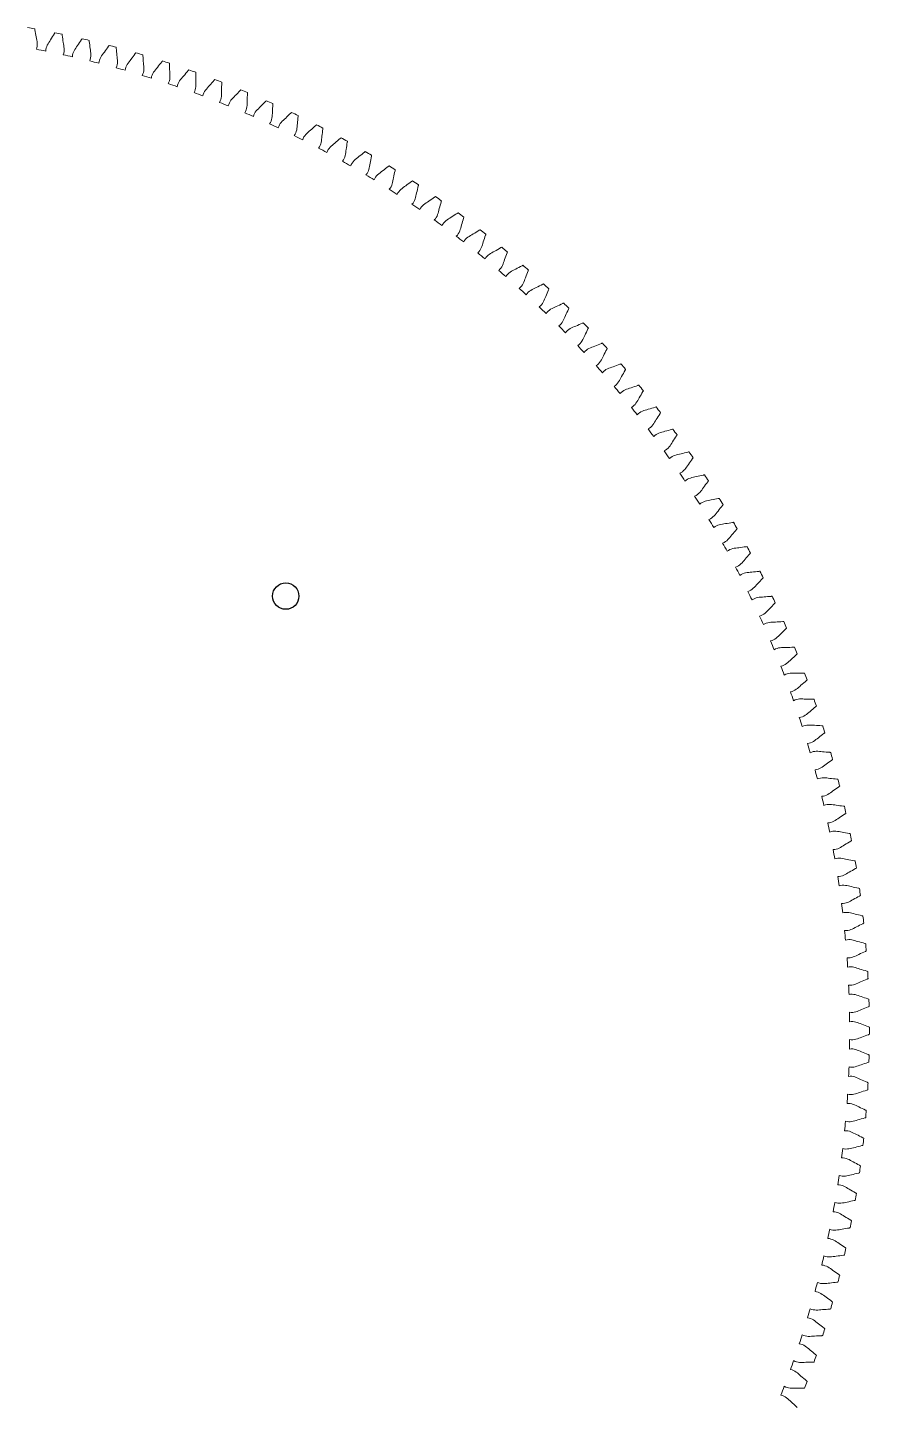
# Model space of a CAD drawing. Header units: millimetres. Extents: x -13 to 245, y 16 to 80.
# Drawn here: x 14.68 to 33.87, y 47.84 to 79.28 of the extents above; entities that cross this region are included whole.
import ezdxf

# ---------------------------------------------------------------- set-up
doc = ezdxf.new("R2010")
doc.units = ezdxf.units.MM

msp = doc.modelspace()

# ---------------------------------------------------------------- linework, layer by layer
msp.add_circle((20.5677, 66.3251), 0.3)
at = {"color": 7, "linetype": 'Continuous', "lineweight": 15}
for radius, start, end in [(23.2, 79.62157, 80.03061), (23.2, 78.05635, 78.46539), (23.2, 76.49113, 76.90017), (22.75, 78.7716, 79.31536), (22.75, 77.20638, 77.75014), (23.2, 74.92591, 75.33495), (23.2, 73.3607, 73.76974), (22.75, 75.64116, 76.18493), (22.75, 74.07594, 74.61971), (23.2, 71.79548, 72.20452), (23.2, 70.23026, 70.6393), (22.75, 72.51073, 73.05449), (22.75, 70.94551, 71.48927), (23.2, 68.66505, 69.07409), (22.75, 69.38029, 69.92406), (23.2, 67.09983, 67.50887), (22.75, 67.81507, 68.35884), (22.75, 66.24986, 66.79362), (23.2, 65.53461, 65.94365), (23.2, 63.96939, 64.37843), (22.75, 64.68464, 65.2284), (23.2, 62.40418, 62.81322), (22.75, 63.11942, 63.66319), (23.2, 60.83896, 61.248), (22.75, 61.5542, 62.09797), (23.2, 59.27374, 59.68278), (22.75, 59.98899, 60.53275), (23.2, 57.70852, 58.11756), (22.75, 58.42377, 58.96753), (23.2, 56.14331, 56.55235), (22.75, 56.85855, 57.40232), (22.75, 55.29333, 55.8371), (23.2, 54.57809, 54.98713), (22.75, 53.72812, 54.27188), (23.2, 53.01287, 53.42191), (22.75, 52.1629, 52.70667), (23.2, 51.44765, 51.85669), (23.2, 49.88244, 50.29148), (22.75, 50.59768, 51.14145), (22.75, 49.03247, 49.57623), (23.2, 48.31722, 48.72626), (22.75, 47.46725, 48.01101), (23.2, 46.752, 47.16104), (23.2, 45.18678, 45.59582), (22.75, 45.90203, 46.4458), (22.75, 44.33681, 44.88058), (23.2, 43.62157, 44.03061), (22.75, 42.7716, 43.31536), (23.2, 42.05635, 42.46539), (22.75, 41.20638, 41.75014), (23.2, 40.49113, 40.90017), (22.75, 39.64116, 40.18493), (23.2, 38.92591, 39.33495), (22.75, 38.07594, 38.61971), (23.2, 37.3607, 37.76974), (22.75, 36.51073, 37.05449), (23.2, 35.79548, 36.20452), (22.75, 34.94551, 35.48927), (23.2, 34.23026, 34.6393), (22.75, 33.38029, 33.92406), (23.2, 32.66505, 33.07409), (22.75, 31.81507, 32.35884), (23.2, 31.09983, 31.50887), (22.75, 30.24986, 30.79362), (23.2, 29.53461, 29.94365), (22.75, 28.68464, 29.2284), (23.2, 27.96939, 28.37843), (22.75, 27.11942, 27.66319), (23.2, 26.40418, 26.81322), (22.75, 25.5542, 26.09797), (23.2, 24.83896, 25.248), (22.75, 23.98899, 24.53275), (23.2, 23.27374, 23.68278), (22.75, 22.42377, 22.96753), (23.2, 21.70852, 22.11756), (22.75, 20.85855, 21.40232), (23.2, 20.14331, 20.55235), (22.75, 19.29333, 19.8371), (23.2, 18.57809, 18.98713), (22.75, 17.72812, 18.27188), (23.2, 17.01287, 17.42191), (22.75, 16.1629, 16.70667), (23.2, 15.44765, 15.85669), (22.75, 14.59768, 15.14145), (23.2, 13.88244, 14.29148), (22.75, 13.03247, 13.57623), (23.2, 12.31722, 12.72626), (22.75, 11.46725, 12.01101), (23.2, 10.752, 11.16104), (22.75, 9.90203, 10.4458), (23.2, 9.18678, 9.59582), (22.75, 8.33681, 8.88058), (23.2, 7.62157, 8.03061), (22.75, 6.7716, 7.31536), (23.2, 6.05635, 6.46539), (22.75, 5.20638, 5.75014), (23.2, 4.49113, 4.90017), (22.75, 3.64116, 4.18493), (23.2, 2.92591, 3.33495), (22.75, 2.07594, 2.61971), (23.2, 1.3607, 1.76974), (22.75, 0.51073, 1.05449), (23.2, 359.79548, 0.20452), (22.75, 358.94551, 359.48927), (23.2, 358.23026, 358.6393), (22.75, 357.38029, 357.92406), (23.2, 356.66505, 357.07409), (22.75, 355.81507, 356.35884), (23.2, 355.09983, 355.50887), (22.75, 354.24986, 354.79362), (23.2, 353.53461, 353.94365), (22.75, 352.68464, 353.2284), (22.75, 351.11942, 351.66319), (23.2, 351.96939, 352.37843), (22.75, 349.5542, 350.09797), (23.2, 350.40418, 350.81322), (22.75, 347.98899, 348.53275), (23.2, 348.83896, 349.248), (22.75, 346.42377, 346.96753), (23.2, 347.27374, 347.68278), (22.75, 344.85855, 345.40232), (23.2, 345.70852, 346.11756), (22.75, 343.29333, 343.8371), (23.2, 344.14331, 344.55235), (22.75, 341.72812, 342.27188), (23.2, 342.57809, 342.98713), (23.2, 341.01287, 341.42191), (22.75, 340.1629, 340.70667), (23.2, 339.44765, 339.85669), (22.75, 338.59768, 339.14145)]:
    msp.add_arc((10.6682, 56.4256), radius, start, end, dxfattribs=at)
for points, knots in [([(14.8861, 78.7812), (14.9234, 78.8753), (14.8853, 79.0231), (14.8604, 79.1777), (14.8491, 79.2386), (14.8477, 79.246)], [0.88873614, 0.88873614, 0.88873614, 0.88873614, 0.95608056, 0.99461102, 1, 1, 1, 1]), ([(15.3073, 79.157), (15.3032, 79.1506), (15.2699, 79.0984), (15.1892, 78.9643), (15.0986, 78.8413), (15.0981, 78.7401)], [0, 0, 0, 0, 0.00538898, 0.04391944, 0.11126386, 0.11126386, 0.11126386, 0.11126386]), ([(15.4952, 78.6576), (15.5351, 78.7507), (15.501, 78.8995), (15.4803, 79.0547), (15.4706, 79.1158), (15.4694, 79.1233)], [0.88873614, 0.88873614, 0.88873614, 0.88873614, 0.95608056, 0.99461102, 1, 1, 1, 1]), ([(15.9264, 79.0219), (15.9222, 79.0156), (15.8875, 78.9642), (15.8031, 78.8324), (15.7092, 78.712), (15.706, 78.6108)], [0, 0, 0, 0, 0.00538898, 0.04391944, 0.11126386, 0.11126386, 0.11126386, 0.11126386]), ([(16.1007, 78.5175), (16.143, 78.6094), (16.113, 78.7591), (16.0966, 78.9148), (16.0886, 78.9762), (16.0876, 78.9837)], [0.88873614, 0.88873614, 0.88873614, 0.88873614, 0.95608056, 0.99461102, 1, 1, 1, 1]), ([(16.5417, 78.8698), (16.5373, 78.8636), (16.5012, 78.8133), (16.4132, 78.6838), (16.3161, 78.566), (16.3101, 78.4649)], [0, 0, 0, 0, 0.00538898, 0.04391944, 0.11126386, 0.11126386, 0.11126386, 0.11126386]), ([(16.7021, 78.3608), (16.7469, 78.4516), (16.721, 78.602), (16.7089, 78.7581), (16.7026, 78.8197), (16.7018, 78.8273)], [0.88873614, 0.88873614, 0.88873614, 0.88873614, 0.95608056, 0.99461102, 1, 1, 1, 1]), ([(17.1526, 78.701), (17.148, 78.6949), (17.1106, 78.6456), (17.0191, 78.5185), (16.9188, 78.4034), (16.91, 78.3026)], [0, 0, 0, 0, 0.00538898, 0.04391944, 0.11126386, 0.11126386, 0.11126386, 0.11126386]), ([(17.299, 78.1878), (17.3463, 78.2773), (17.3245, 78.4284), (17.3166, 78.5848), (17.312, 78.6465), (17.3114, 78.6541)], [0.88873614, 0.88873614, 0.88873614, 0.88873614, 0.95608056, 0.99461102, 1, 1, 1, 1]), ([(17.7586, 78.5156), (17.7538, 78.5096), (17.7151, 78.4613), (17.6202, 78.3368), (17.5167, 78.2245), (17.5052, 78.1239)], [0, 0, 0, 0, 0.00538898, 0.04391944, 0.11126386, 0.11126386, 0.11126386, 0.11126386]), ([(17.8909, 77.9986), (17.9407, 78.0867), (17.923, 78.2384), (17.9194, 78.3949), (17.9165, 78.4568), (17.9161, 78.4644)], [0.88873614, 0.88873614, 0.88873614, 0.88873614, 0.95608056, 0.99461102, 1, 1, 1, 1]), ([(18.3593, 78.3136), (18.3544, 78.3079), (18.3144, 78.2606), (18.2161, 78.1387), (18.1096, 78.0293), (18.0953, 77.9291)], [0, 0, 0, 0, 0.00538898, 0.04391944, 0.11126386, 0.11126386, 0.11126386, 0.11126386]), ([(18.4775, 77.7933), (18.5297, 77.88), (18.5161, 78.0321), (18.5168, 78.1887), (18.5156, 78.2506), (18.5154, 78.2582)], [0.88873614, 0.88873614, 0.88873614, 0.88873614, 0.95608056, 0.99461102, 1, 1, 1, 1]), ([(18.9543, 78.0954), (18.9492, 78.0897), (18.9079, 78.0436), (18.8063, 77.9245), (18.6969, 77.818), (18.6799, 77.7182)], [0, 0, 0, 0, 0.00538898, 0.04391944, 0.11126386, 0.11126386, 0.11126386, 0.11126386]), ([(19.0582, 77.572), (19.1127, 77.6573), (19.1034, 77.8097), (19.1083, 77.9662), (19.1088, 78.0281), (19.1088, 78.0357)], [0.88873614, 0.88873614, 0.88873614, 0.88873614, 0.95608056, 0.99461102, 1, 1, 1, 1]), ([(19.5431, 77.861), (19.5379, 77.8555), (19.4953, 77.8105), (19.3905, 77.6942), (19.2783, 77.5907), (19.2585, 77.4914)], [0, 0, 0, 0, 0.00538898, 0.04391944, 0.11126386, 0.11126386, 0.11126386, 0.11126386]), ([(19.6327, 77.3349), (19.6895, 77.4187), (19.6844, 77.5713), (19.6936, 77.7276), (19.6957, 77.7895), (19.6959, 77.7971)], [0.88873614, 0.88873614, 0.88873614, 0.88873614, 0.95608056, 0.99461102, 1, 1, 1, 1]), ([(20.1253, 77.6106), (20.1199, 77.6052), (20.0762, 77.5614), (19.9682, 77.448), (19.8532, 77.3476), (19.8307, 77.2489)], [0, 0, 0, 0, 0.00538898, 0.04391944, 0.11126386, 0.11126386, 0.11126386, 0.11126386]), ([(20.2005, 77.0823), (20.2596, 77.1644), (20.2586, 77.3171), (20.2721, 77.4731), (20.2759, 77.5349), (20.2763, 77.5425)], [0.88873614, 0.88873614, 0.88873614, 0.88873614, 0.95608056, 0.99461102, 1, 1, 1, 1]), ([(20.7005, 77.3443), (20.6949, 77.3391), (20.65, 77.2965), (20.539, 77.1861), (20.4212, 77.0889), (20.3961, 76.9909)], [0, 0, 0, 0, 0.00538898, 0.04391944, 0.11126386, 0.11126386, 0.11126386, 0.11126386]), ([(20.7612, 76.8142), (20.8225, 76.8947), (20.8256, 77.0474), (20.8434, 77.2029), (20.8489, 77.2646), (20.8496, 77.2722)], [0.88873614, 0.88873614, 0.88873614, 0.88873614, 0.95608056, 0.99461102, 1, 1, 1, 1]), ([(21.2681, 77.0625), (21.2624, 77.0574), (21.2163, 77.0161), (21.1024, 76.9087), (20.982, 76.8148), (20.9542, 76.7175)], [0, 0, 0, 0, 0.00538898, 0.04391944, 0.11126386, 0.11126386, 0.11126386, 0.11126386]), ([(21.3143, 76.5309), (21.3778, 76.6097), (21.3851, 76.7622), (21.4071, 76.9172), (21.4143, 76.9787), (21.4152, 76.9863)], [0.88873614, 0.88873614, 0.88873614, 0.88873614, 0.95608056, 0.99461102, 1, 1, 1, 1]), ([(21.8279, 76.7653), (21.822, 76.7604), (21.7748, 76.7203), (21.658, 76.6161), (21.5351, 76.5255), (21.5046, 76.4289)], [0, 0, 0, 0, 0.00538898, 0.04391944, 0.11126386, 0.11126386, 0.11126386, 0.11126386]), ([(21.8595, 76.2326), (21.9251, 76.3097), (21.9366, 76.4619), (21.9628, 76.6163), (21.9717, 76.6775), (21.9728, 76.6851)], [0.88873614, 0.88873614, 0.88873614, 0.88873614, 0.95608056, 0.99461102, 1, 1, 1, 1]), ([(22.3793, 76.4529), (22.3733, 76.4481), (22.325, 76.4093), (22.2054, 76.3084), (22.0801, 76.2212), (22.047, 76.1255)], [0, 0, 0, 0, 0.00538898, 0.04391944, 0.11126386, 0.11126386, 0.11126386, 0.11126386]), ([(22.3964, 75.9195), (22.4641, 75.9948), (22.4797, 76.1466), (22.5101, 76.3002), (22.5207, 76.3612), (22.5219, 76.3687)], [0.88873614, 0.88873614, 0.88873614, 0.88873614, 0.95608056, 0.99461102, 1, 1, 1, 1]), ([(22.9219, 76.1255), (22.9159, 76.1209), (22.8665, 76.0835), (22.7442, 75.9858), (22.6165, 75.9021), (22.5808, 75.8073)], [0, 0, 0, 0, 0.00538898, 0.04391944, 0.11126386, 0.11126386, 0.11126386, 0.11126386]), ([(22.9245, 75.5919), (22.9942, 75.6653), (23.014, 75.8167), (23.0486, 75.9693), (23.0608, 76.0301), (23.0623, 76.0375)], [0.88873614, 0.88873614, 0.88873614, 0.88873614, 0.95608056, 0.99461102, 1, 1, 1, 1]), ([(23.4555, 75.7834), (23.4493, 75.779), (23.3989, 75.7429), (23.2739, 75.6487), (23.1441, 75.5684), (23.1058, 75.4747)], [0, 0, 0, 0, 0.00538898, 0.04391944, 0.11126386, 0.11126386, 0.11126386, 0.11126386]), ([(23.4434, 75.25), (23.5151, 75.3214), (23.539, 75.4722), (23.5778, 75.6239), (23.5917, 75.6842), (23.5933, 75.6917)], [0.88873614, 0.88873614, 0.88873614, 0.88873614, 0.95608056, 0.99461102, 1, 1, 1, 1]), ([(23.9794, 75.4269), (23.9731, 75.4227), (23.9218, 75.388), (23.7943, 75.2972), (23.6623, 75.2205), (23.6215, 75.1279)], [0, 0, 0, 0, 0.00538898, 0.04391944, 0.11126386, 0.11126386, 0.11126386, 0.11126386]), ([(23.9528, 74.894), (24.0265, 74.9634), (24.0545, 75.1135), (24.0974, 75.2641), (24.1129, 75.3241), (24.1148, 75.3314)], [0.88873614, 0.88873614, 0.88873614, 0.88873614, 0.95608056, 0.99461102, 1, 1, 1, 1]), ([(24.4935, 75.0562), (24.4871, 75.0522), (24.4348, 75.0189), (24.3049, 74.9316), (24.1708, 74.8586), (24.1275, 74.7671)], [0, 0, 0, 0, 0.00538898, 0.04391944, 0.11126386, 0.11126386, 0.11126386, 0.11126386]), ([(24.4523, 74.5242), (24.5278, 74.5916), (24.56, 74.7409), (24.6069, 74.8902), (24.6241, 74.9498), (24.6262, 74.9571)], [0.88873614, 0.88873614, 0.88873614, 0.88873614, 0.95608056, 0.99461102, 1, 1, 1, 1]), ([(24.9972, 74.6717), (24.9907, 74.6678), (24.9376, 74.6359), (24.8053, 74.5522), (24.6693, 74.4829), (24.6235, 74.3926)], [0, 0, 0, 0, 0.00538898, 0.04391944, 0.11126386, 0.11126386, 0.11126386, 0.11126386]), ([(24.9416, 74.141), (25.0189, 74.2063), (25.055, 74.3546), (25.1061, 74.5026), (25.1248, 74.5616), (25.1271, 74.5689)], [0.88873614, 0.88873614, 0.88873614, 0.88873614, 0.95608056, 0.99461102, 1, 1, 1, 1]), ([(25.4903, 74.2735), (25.4836, 74.2697), (25.4297, 74.2394), (25.2951, 74.1593), (25.1573, 74.0937), (25.109, 74.0047)], [0, 0, 0, 0, 0.00538898, 0.04391944, 0.11126386, 0.11126386, 0.11126386, 0.11126386]), ([(25.4201, 73.7445), (25.4992, 73.8077), (25.5394, 73.955), (25.5945, 74.1015), (25.6148, 74.16), (25.6173, 74.1672)], [0.88873614, 0.88873614, 0.88873614, 0.88873614, 0.95608056, 0.99461102, 1, 1, 1, 1]), ([(25.9723, 73.8619), (25.9655, 73.8584), (25.9107, 73.8295), (25.7741, 73.7531), (25.6345, 73.6913), (25.5838, 73.6037)], [0, 0, 0, 0, 0.00538898, 0.04391944, 0.11126386, 0.11126386, 0.11126386, 0.11126386]), ([(25.8877, 73.3351), (25.9684, 73.3961), (26.0127, 73.5422), (26.0717, 73.6872), (26.0937, 73.7451), (26.0963, 73.7522)], [0.88873614, 0.88873614, 0.88873614, 0.88873614, 0.95608056, 0.99461102, 1, 1, 1, 1]), ([(26.4428, 73.4374), (26.436, 73.4341), (26.3804, 73.4067), (26.2417, 73.3341), (26.1005, 73.2761), (26.0475, 73.1899)], [0, 0, 0, 0, 0.00538898, 0.04391944, 0.11126386, 0.11126386, 0.11126386, 0.11126386]), ([(26.3439, 72.913), (26.4263, 72.9718), (26.4745, 73.1167), (26.5375, 73.26), (26.561, 73.3173), (26.5639, 73.3244)], [0.88873614, 0.88873614, 0.88873614, 0.88873614, 0.95608056, 0.99461102, 1, 1, 1, 1]), ([(26.9016, 73.0002), (26.8947, 72.997), (26.8384, 72.9712), (26.6978, 72.9024), (26.555, 72.8483), (26.4996, 72.7635)], [0, 0, 0, 0, 0.00538898, 0.04391944, 0.11126386, 0.11126386, 0.11126386, 0.11126386]), ([(26.7884, 72.4787), (26.8724, 72.5352), (26.9245, 72.6787), (26.9914, 72.8203), (27.0165, 72.8769), (27.0195, 72.8839)], [0.88873614, 0.88873614, 0.88873614, 0.88873614, 0.95608056, 0.99461102, 1, 1, 1, 1]), ([(27.3483, 72.5506), (27.3413, 72.5476), (27.2843, 72.5233), (27.1419, 72.4584), (26.9977, 72.4082), (26.94, 72.325)], [0, 0, 0, 0, 0.00538898, 0.04391944, 0.11126386, 0.11126386, 0.11126386, 0.11126386]), ([(27.2209, 72.0324), (27.3063, 72.0866), (27.3624, 72.2286), (27.4331, 72.3683), (27.4597, 72.4242), (27.463, 72.4311)], [0.88873614, 0.88873614, 0.88873614, 0.88873614, 0.95608056, 0.99461102, 1, 1, 1, 1]), ([(27.7825, 72.0889), (27.7754, 72.0862), (27.7178, 72.0634), (27.5736, 72.0024), (27.4281, 71.9562), (27.3682, 71.8746)], [0, 0, 0, 0, 0.00538898, 0.04391944, 0.11126386, 0.11126386, 0.11126386, 0.11126386]), ([(27.641, 71.5744), (27.7279, 71.6263), (27.7878, 71.7667), (27.8623, 71.9044), (27.8905, 71.9596), (27.8939, 71.9664)], [0.88873614, 0.88873614, 0.88873614, 0.88873614, 0.95608056, 0.99461102, 1, 1, 1, 1]), ([(28.204, 71.6156), (28.1968, 71.6131), (28.1386, 71.5919), (27.9928, 71.5348), (27.8461, 71.4926), (27.784, 71.4127)], [0, 0, 0, 0, 0.00538898, 0.04391944, 0.11126386, 0.11126386, 0.11126386, 0.11126386]), ([(28.0484, 71.1052), (28.1367, 71.1546), (28.2005, 71.2934), (28.2787, 71.429), (28.3083, 71.4834), (28.312, 71.4901)], [0.88873614, 0.88873614, 0.88873614, 0.88873614, 0.95608056, 0.99461102, 1, 1, 1, 1]), ([(28.6123, 71.131), (28.6051, 71.1286), (28.5463, 71.109), (28.3991, 71.056), (28.2512, 71.0178), (28.187, 70.9396)], [0, 0, 0, 0, 0.00538898, 0.04391944, 0.11126386, 0.11126386, 0.11126386, 0.11126386]), ([(28.4429, 70.625), (28.5326, 70.672), (28.6, 70.8089), (28.6819, 70.9424), (28.7131, 70.9959), (28.7169, 71.0025)], [0.88873614, 0.88873614, 0.88873614, 0.88873614, 0.95608056, 0.99461102, 1, 1, 1, 1]), ([(29.0073, 70.6354), (29, 70.6332), (28.9408, 70.6152), (28.7921, 70.5662), (28.6433, 70.5321), (28.5769, 70.4556)], [0, 0, 0, 0, 0.00538898, 0.04391944, 0.11126386, 0.11126386, 0.11126386, 0.11126386]), ([(28.8241, 70.1342), (28.915, 70.1787), (28.9862, 70.3138), (29.0718, 70.4449), (29.1043, 70.4976), (29.1083, 70.5041)], [0.88873614, 0.88873614, 0.88873614, 0.88873614, 0.95608056, 0.99461102, 1, 1, 1, 1]), ([(29.3886, 70.1291), (29.3813, 70.1271), (29.3215, 70.1108), (29.1716, 70.0659), (29.0219, 70.0358), (28.9534, 69.9612)], [0, 0, 0, 0, 0.00538898, 0.04391944, 0.11126386, 0.11126386, 0.11126386, 0.11126386]), ([(29.1918, 69.6331), (29.2839, 69.6752), (29.3587, 69.8082), (29.4478, 69.937), (29.4818, 69.9888), (29.486, 69.9951)], [0.88873614, 0.88873614, 0.88873614, 0.88873614, 0.95608056, 0.99461102, 1, 1, 1, 1]), ([(29.7559, 69.6127), (29.7485, 69.6109), (29.6884, 69.5962), (29.5372, 69.5554), (29.3868, 69.5294), (29.3163, 69.4567)], [0, 0, 0, 0, 0.00538898, 0.04391944, 0.11126386, 0.11126386, 0.11126386, 0.11126386]), ([(29.5457, 69.1222), (29.6388, 69.1617), (29.7173, 69.2927), (29.8099, 69.419), (29.8453, 69.4698), (29.8496, 69.4761)], [0.88873614, 0.88873614, 0.88873614, 0.88873614, 0.95608056, 0.99461102, 1, 1, 1, 1]), ([(30.109, 69.0864), (30.1016, 69.0848), (30.041, 69.0718), (29.8888, 69.0351), (29.7377, 69.0132), (29.6653, 68.9425)], [0, 0, 0, 0, 0.00538898, 0.04391944, 0.11126386, 0.11126386, 0.11126386, 0.11126386]), ([(29.8854, 68.6018), (29.9796, 68.6388), (30.0617, 68.7676), (30.1576, 68.8913), (30.1944, 68.9411), (30.1989, 68.9473)], [0.88873614, 0.88873614, 0.88873614, 0.88873614, 0.95608056, 0.99461102, 1, 1, 1, 1]), ([(30.4476, 68.5506), (30.4401, 68.5492), (30.3792, 68.5379), (30.2261, 68.5054), (30.0744, 68.4876), (30.0001, 68.4189)], [0, 0, 0, 0, 0.00538898, 0.04391944, 0.11126386, 0.11126386, 0.11126386, 0.11126386]), ([(30.2108, 68.0724), (30.306, 68.1068), (30.3916, 68.2333), (30.4909, 68.3543), (30.529, 68.4031), (30.5336, 68.4091)], [0.88873614, 0.88873614, 0.88873614, 0.88873614, 0.95608056, 0.99461102, 1, 1, 1, 1]), ([(30.7714, 68.0058), (30.7639, 68.0047), (30.7027, 67.9949), (30.5487, 67.9666), (30.3967, 67.9531), (30.3205, 67.8864)], [0, 0, 0, 0, 0.00538898, 0.04391944, 0.11126386, 0.11126386, 0.11126386, 0.11126386]), ([(30.5217, 67.5342), (30.6178, 67.566), (30.7067, 67.6901), (30.8093, 67.8084), (30.8487, 67.8561), (30.8536, 67.862)], [0.88873614, 0.88873614, 0.88873614, 0.88873614, 0.95608056, 0.99461102, 1, 1, 1, 1]), ([(31.0802, 67.4524), (31.0727, 67.4514), (31.0113, 67.4434), (30.8566, 67.4193), (30.7042, 67.4099), (30.6262, 67.3453)], [0, 0, 0, 0, 0.00538898, 0.04391944, 0.11126386, 0.11126386, 0.11126386, 0.11126386]), ([(30.8177, 66.9878), (30.9146, 67.0169), (31.0069, 67.1386), (31.1127, 67.254), (31.1534, 67.3006), (31.1584, 67.3064)], [0.88873614, 0.88873614, 0.88873614, 0.88873614, 0.95608056, 0.99461102, 1, 1, 1, 1]), ([(31.3738, 66.8907), (31.3662, 66.89), (31.3046, 66.8836), (31.1493, 66.8638), (30.9967, 66.8585), (30.917, 66.7961)], [0, 0, 0, 0, 0.00538898, 0.04391944, 0.11126386, 0.11126386, 0.11126386, 0.11126386]), ([(31.0987, 66.4335), (31.1964, 66.4599), (31.292, 66.579), (31.4009, 66.6915), (31.4428, 66.737), (31.448, 66.7426)], [0.88873614, 0.88873614, 0.88873614, 0.88873614, 0.95608056, 0.99461102, 1, 1, 1, 1]), ([(31.6519, 66.3213), (31.6443, 66.3207), (31.5826, 66.316), (31.4268, 66.3004), (31.2741, 66.2993), (31.1927, 66.2391)], [0, 0, 0, 0, 0.00538898, 0.04391944, 0.11126386, 0.11126386, 0.11126386, 0.11126386]), ([(31.3644, 65.8717), (31.4628, 65.8955), (31.5616, 66.0119), (31.6735, 66.1214), (31.7167, 66.1657), (31.722, 66.1712)], [0.88873614, 0.88873614, 0.88873614, 0.88873614, 0.95608056, 0.99461102, 1, 1, 1, 1]), ([(31.9144, 65.7444), (31.9068, 65.7441), (31.8449, 65.7411), (31.6888, 65.7297), (31.5361, 65.7328), (31.4531, 65.6749)], [0, 0, 0, 0, 0.00538898, 0.04391944, 0.11126386, 0.11126386, 0.11126386, 0.11126386]), ([(31.6147, 65.3029), (31.7137, 65.3239), (31.8157, 65.4376), (31.9305, 65.544), (31.9749, 65.5872), (31.9804, 65.5925)], [0.88873614, 0.88873614, 0.88873614, 0.88873614, 0.95608056, 0.99461102, 1, 1, 1, 1]), ([(32.161, 65.1606), (32.1534, 65.1604), (32.0915, 65.1592), (31.9351, 65.1521), (31.7826, 65.1593), (31.698, 65.1037)], [0, 0, 0, 0, 0.00538898, 0.04391944, 0.11126386, 0.11126386, 0.11126386, 0.11126386]), ([(31.8494, 64.7274), (31.9489, 64.7458), (32.0539, 64.8566), (32.1717, 64.9598), (32.2172, 65.0018), (32.2228, 65.0069)], [0.88873614, 0.88873614, 0.88873614, 0.88873614, 0.95608056, 0.99461102, 1, 1, 1, 1]), ([(32.3916, 64.5703), (32.384, 64.5703), (32.322, 64.5707), (32.1655, 64.5679), (32.0132, 64.5793), (31.9272, 64.526)], [0, 0, 0, 0, 0.00538898, 0.04391944, 0.11126386, 0.11126386, 0.11126386, 0.11126386]), ([(32.0682, 64.1457), (32.1683, 64.1614), (32.2762, 64.2693), (32.3967, 64.3693), (32.4434, 64.41), (32.4492, 64.415)], [0.88873614, 0.88873614, 0.88873614, 0.88873614, 0.95608056, 0.99461102, 1, 1, 1, 1]), ([(32.6059, 63.9738), (32.5983, 63.9741), (32.5364, 63.9762), (32.3799, 63.9777), (32.228, 63.9933), (32.1406, 63.9423)], [0, 0, 0, 0, 0.00538898, 0.04391944, 0.11126386, 0.11126386, 0.11126386, 0.11126386]), ([(32.2711, 63.5583), (32.3715, 63.5712), (32.4824, 63.6762), (32.6056, 63.7728), (32.6534, 63.8122), (32.6593, 63.817)], [0.88873614, 0.88873614, 0.88873614, 0.88873614, 0.95608056, 0.99461102, 1, 1, 1, 1]), ([(32.8039, 63.3718), (32.7963, 63.3723), (32.7345, 63.3761), (32.5781, 63.3818), (32.4267, 63.4015), (32.3379, 63.353)], [0, 0, 0, 0, 0.00538898, 0.04391944, 0.11126386, 0.11126386, 0.11126386, 0.11126386]), ([(32.4579, 62.9656), (32.5586, 62.9757), (32.6723, 63.0776), (32.7981, 63.1708), (32.847, 63.2089), (32.853, 63.2136)], [0.88873614, 0.88873614, 0.88873614, 0.88873614, 0.95608056, 0.99461102, 1, 1, 1, 1]), ([(32.9854, 62.7646), (32.9778, 62.7653), (32.9161, 62.7707), (32.7599, 62.7808), (32.6091, 62.8046), (32.519, 62.7585)], [0, 0, 0, 0, 0.00538898, 0.04391944, 0.11126386, 0.11126386, 0.11126386, 0.11126386]), ([(32.6284, 62.368), (32.7294, 62.3754), (32.8458, 62.4741), (32.9741, 62.5638), (33.024, 62.6006), (33.0301, 62.6051)], [0.88873614, 0.88873614, 0.88873614, 0.88873614, 0.95608056, 0.99461102, 1, 1, 1, 1]), ([(33.1502, 62.1526), (33.1427, 62.1535), (33.0812, 62.1607), (32.9253, 62.175), (32.7751, 62.2029), (32.6838, 62.1593)], [0, 0, 0, 0, 0.00538898, 0.04391944, 0.11126386, 0.11126386, 0.11126386, 0.11126386]), ([(32.7825, 61.7659), (32.8836, 61.7706), (33.0028, 61.8661), (33.1335, 61.9523), (33.1843, 61.9876), (33.1905, 61.992)], [0.88873614, 0.88873614, 0.88873614, 0.88873614, 0.95608056, 0.99461102, 1, 1, 1, 1]), ([(33.2983, 61.5364), (33.2907, 61.5375), (33.2294, 61.5463), (33.074, 61.5649), (32.9247, 61.5969), (32.8322, 61.5558)], [0, 0, 0, 0, 0.00538898, 0.04391944, 0.11126386, 0.11126386, 0.11126386, 0.11126386]), ([(32.9202, 61.1599), (33.0214, 61.1617), (33.143, 61.254), (33.276, 61.3366), (33.3278, 61.3705), (33.3342, 61.3747)], [0.88873614, 0.88873614, 0.88873614, 0.88873614, 0.95608056, 0.99461102, 1, 1, 1, 1]), ([(33.4294, 60.9164), (33.4219, 60.9177), (33.3609, 60.9282), (33.206, 60.9509), (33.0577, 60.9871), (32.9641, 60.9485)], [0, 0, 0, 0, 0.00538898, 0.04391944, 0.11126386, 0.11126386, 0.11126386, 0.11126386]), ([(33.0412, 60.5503), (33.1424, 60.5494), (33.2665, 60.6383), (33.4017, 60.7172), (33.4544, 60.7497), (33.4609, 60.7537)], [0.88873614, 0.88873614, 0.88873614, 0.88873614, 0.95608056, 0.99461102, 1, 1, 1, 1]), ([(33.5436, 60.293), (33.5361, 60.2945), (33.4754, 60.3066), (33.3212, 60.3336), (33.1739, 60.3738), (33.0793, 60.3378)], [0, 0, 0, 0, 0.00538898, 0.04391944, 0.11126386, 0.11126386, 0.11126386, 0.11126386]), ([(33.1455, 59.9376), (33.2466, 59.934), (33.3732, 60.0194), (33.5105, 60.0947), (33.5641, 60.1257), (33.5706, 60.1296)], [0.88873614, 0.88873614, 0.88873614, 0.88873614, 0.95608056, 0.99461102, 1, 1, 1, 1]), ([(33.6407, 59.6667), (33.6333, 59.6684), (33.5729, 59.6822), (33.4195, 59.7134), (33.2733, 59.7576), (33.1778, 59.7242)], [0, 0, 0, 0, 0.00538898, 0.04391944, 0.11126386, 0.11126386, 0.11126386, 0.11126386]), ([(33.233, 59.3224), (33.334, 59.316), (33.4629, 59.3979), (33.6022, 59.4694), (33.6566, 59.4989), (33.6632, 59.5026)], [0.88873614, 0.88873614, 0.88873614, 0.88873614, 0.95608056, 0.99461102, 1, 1, 1, 1]), ([(33.7207, 59.038), (33.7133, 59.0399), (33.6533, 59.0554), (33.5008, 59.0907), (33.3559, 59.1389), (33.2595, 59.1081)], [0, 0, 0, 0, 0.00538898, 0.04391944, 0.11126386, 0.11126386, 0.11126386, 0.11126386]), ([(33.3037, 58.7049), (33.4045, 58.6958), (33.5356, 58.7742), (33.6768, 58.8418), (33.732, 58.8699), (33.7387, 58.8733)], [0.88873614, 0.88873614, 0.88873614, 0.88873614, 0.95608056, 0.99461102, 1, 1, 1, 1]), ([(33.7834, 58.4073), (33.7761, 58.4095), (33.7166, 58.4265), (33.5651, 58.4661), (33.4216, 58.5182), (33.3243, 58.49)], [0, 0, 0, 0, 0.00538898, 0.04391944, 0.11126386, 0.11126386, 0.11126386, 0.11126386]), ([(33.3575, 58.0858), (33.4581, 58.0739), (33.5912, 58.1487), (33.7342, 58.2124), (33.7901, 58.239), (33.797, 58.2423)], [0.88873614, 0.88873614, 0.88873614, 0.88873614, 0.95608056, 0.99461102, 1, 1, 1, 1]), ([(33.8289, 57.7752), (33.8217, 57.7775), (33.7626, 57.7962), (33.6123, 57.8399), (33.4702, 57.8959), (33.3723, 57.8704)], [0, 0, 0, 0, 0.00538898, 0.04391944, 0.11126386, 0.11126386, 0.11126386, 0.11126386]), ([(33.3944, 57.4654), (33.4946, 57.4508), (33.6297, 57.5219), (33.7744, 57.5817), (33.831, 57.6067), (33.838, 57.6098)], [0.88873614, 0.88873614, 0.88873614, 0.88873614, 0.95608056, 0.99461102, 1, 1, 1, 1]), ([(33.8571, 57.1421), (33.85, 57.1446), (33.7915, 57.1649), (33.6424, 57.2127), (33.5019, 57.2725), (33.4033, 57.2497)], [0, 0, 0, 0, 0.00538898, 0.04391944, 0.11126386, 0.11126386, 0.11126386, 0.11126386]), ([(33.4144, 56.8443), (33.5141, 56.8269), (33.6511, 56.8943), (33.7973, 56.9501), (33.8546, 56.9736), (33.8617, 56.9765)], [0.88873614, 0.88873614, 0.88873614, 0.88873614, 0.95608056, 0.99461102, 1, 1, 1, 1]), ([(33.8681, 56.5084), (33.861, 56.5111), (33.803, 56.533), (33.6553, 56.5848), (33.5165, 56.6485), (33.4173, 56.6284)], [0, 0, 0, 0, 0.00538898, 0.04391944, 0.11126386, 0.11126386, 0.11126386, 0.11126386]), ([(33.4173, 56.2228), (33.5165, 56.2027), (33.6553, 56.2664), (33.803, 56.3182), (33.861, 56.3401), (33.8681, 56.3428)], [0.88873614, 0.88873614, 0.88873614, 0.88873614, 0.95608056, 0.99461102, 1, 1, 1, 1]), ([(33.8617, 55.8747), (33.8546, 55.8776), (33.7973, 55.9011), (33.6511, 55.9569), (33.5141, 56.0243), (33.4144, 56.0069)], [0, 0, 0, 0, 0.00538898, 0.04391944, 0.11126386, 0.11126386, 0.11126386, 0.11126386]), ([(33.4033, 55.6015), (33.5019, 55.5787), (33.6424, 55.6385), (33.7915, 55.6863), (33.85, 55.7066), (33.8571, 55.7091)], [0.88873614, 0.88873614, 0.88873614, 0.88873614, 0.95608056, 0.99461102, 1, 1, 1, 1]), ([(33.838, 55.2414), (33.831, 55.2444), (33.7744, 55.2695), (33.6297, 55.3293), (33.4946, 55.4004), (33.3944, 55.3858)], [0, 0, 0, 0, 0.00538898, 0.04391944, 0.11126386, 0.11126386, 0.11126386, 0.11126386]), ([(33.3723, 54.9808), (33.4702, 54.9553), (33.6123, 55.0113), (33.7626, 55.0549), (33.8217, 55.0737), (33.8289, 55.076)], [0.88873614, 0.88873614, 0.88873614, 0.88873614, 0.95608056, 0.99461102, 1, 1, 1, 1]), ([(33.797, 54.6089), (33.7901, 54.6122), (33.7342, 54.6388), (33.5912, 54.7025), (33.4581, 54.7773), (33.3575, 54.7654)], [0, 0, 0, 0, 0.00538898, 0.04391944, 0.11126386, 0.11126386, 0.11126386, 0.11126386]), ([(33.3243, 54.3612), (33.4216, 54.333), (33.5651, 54.3851), (33.7166, 54.4246), (33.7761, 54.4417), (33.7834, 54.4438)], [0.88873614, 0.88873614, 0.88873614, 0.88873614, 0.95608056, 0.99461102, 1, 1, 1, 1]), ([(33.7387, 53.9778), (33.732, 53.9813), (33.6768, 54.0094), (33.5356, 54.077), (33.4045, 54.1554), (33.3037, 54.1463)], [0, 0, 0, 0, 0.00538898, 0.04391944, 0.11126386, 0.11126386, 0.11126386, 0.11126386]), ([(33.2595, 53.7431), (33.3559, 53.7123), (33.5008, 53.7604), (33.6533, 53.7958), (33.7133, 53.8113), (33.7207, 53.8132)], [0.88873614, 0.88873614, 0.88873614, 0.88873614, 0.95608056, 0.99461102, 1, 1, 1, 1]), ([(33.6632, 53.3486), (33.6566, 53.3522), (33.6022, 53.3818), (33.4629, 53.4533), (33.334, 53.5352), (33.233, 53.5288)], [0, 0, 0, 0, 0.00538898, 0.04391944, 0.11126386, 0.11126386, 0.11126386, 0.11126386]), ([(33.1778, 53.127), (33.2733, 53.0936), (33.4195, 53.1378), (33.5729, 53.169), (33.6333, 53.1828), (33.6407, 53.1845)], [0.88873614, 0.88873614, 0.88873614, 0.88873614, 0.95608056, 0.99461102, 1, 1, 1, 1]), ([(33.5706, 52.7216), (33.5641, 52.7255), (33.5105, 52.7565), (33.3732, 52.8317), (33.2466, 52.9172), (33.1455, 52.9135)], [0, 0, 0, 0, 0.00538898, 0.04391944, 0.11126386, 0.11126386, 0.11126386, 0.11126386]), ([(33.0793, 52.5134), (33.1739, 52.4774), (33.3212, 52.5175), (33.4754, 52.5445), (33.5361, 52.5567), (33.5436, 52.5582)], [0.88873614, 0.88873614, 0.88873614, 0.88873614, 0.95608056, 0.99461102, 1, 1, 1, 1]), ([(33.4609, 52.0974), (33.4544, 52.1014), (33.4017, 52.134), (33.2665, 52.2129), (33.1424, 52.3018), (33.0412, 52.3009)], [0, 0, 0, 0, 0.00538898, 0.04391944, 0.11126386, 0.11126386, 0.11126386, 0.11126386]), ([(32.9641, 51.9027), (33.0577, 51.8641), (33.206, 51.9002), (33.3609, 51.923), (33.4219, 51.9335), (33.4294, 51.9348)], [0.88873614, 0.88873614, 0.88873614, 0.88873614, 0.95608056, 0.99461102, 1, 1, 1, 1]), ([(33.3342, 51.4765), (33.3278, 51.4807), (33.276, 51.5146), (33.143, 51.5972), (33.0214, 51.6894), (32.9202, 51.6913)], [0, 0, 0, 0, 0.00538898, 0.04391944, 0.11126386, 0.11126386, 0.11126386, 0.11126386]), ([(32.8322, 51.2954), (32.9247, 51.2543), (33.074, 51.2863), (33.2294, 51.3049), (33.2907, 51.3137), (33.2983, 51.3148)], [0.88873614, 0.88873614, 0.88873614, 0.88873614, 0.95608056, 0.99461102, 1, 1, 1, 1]), ([(33.1905, 50.8592), (33.1843, 50.8636), (33.1335, 50.8989), (33.0028, 50.9851), (32.8836, 51.0806), (32.7825, 51.0853)], [0, 0, 0, 0, 0.00538898, 0.04391944, 0.11126386, 0.11126386, 0.11126386, 0.11126386]), ([(32.6838, 50.6919), (32.7751, 50.6483), (32.9253, 50.6762), (33.0812, 50.6905), (33.1427, 50.6977), (33.1502, 50.6986)], [0.88873614, 0.88873614, 0.88873614, 0.88873614, 0.95608056, 0.99461102, 1, 1, 1, 1]), ([(33.0301, 50.2461), (33.024, 50.2506), (32.9741, 50.2873), (32.8458, 50.3771), (32.7294, 50.4758), (32.6284, 50.4832)], [0, 0, 0, 0, 0.00538898, 0.04391944, 0.11126386, 0.11126386, 0.11126386, 0.11126386]), ([(32.519, 50.0927), (32.6091, 50.0466), (32.7599, 50.0704), (32.9161, 50.0804), (32.9778, 50.0859), (32.9854, 50.0866)], [0.88873614, 0.88873614, 0.88873614, 0.88873614, 0.95608056, 0.99461102, 1, 1, 1, 1]), ([(32.853, 49.6376), (32.847, 49.6423), (32.7981, 49.6803), (32.6723, 49.7736), (32.5586, 49.8754), (32.4579, 49.8856)], [0, 0, 0, 0, 0.00538898, 0.04391944, 0.11126386, 0.11126386, 0.11126386, 0.11126386]), ([(32.3379, 49.4982), (32.4267, 49.4496), (32.5781, 49.4694), (32.7345, 49.4751), (32.7963, 49.4789), (32.8039, 49.4794)], [0.88873614, 0.88873614, 0.88873614, 0.88873614, 0.95608056, 0.99461102, 1, 1, 1, 1]), ([(32.6593, 49.0341), (32.6534, 49.039), (32.6056, 49.0784), (32.4824, 49.175), (32.3715, 49.28), (32.2711, 49.2929)], [0, 0, 0, 0, 0.00538898, 0.04391944, 0.11126386, 0.11126386, 0.11126386, 0.11126386]), ([(32.1406, 48.9089), (32.228, 48.8579), (32.3799, 48.8735), (32.5364, 48.875), (32.5983, 48.8771), (32.6059, 48.8773)], [0.88873614, 0.88873614, 0.88873614, 0.88873614, 0.95608056, 0.99461102, 1, 1, 1, 1]), ([(32.4492, 48.4362), (32.4434, 48.4412), (32.3967, 48.4819), (32.2762, 48.5819), (32.1683, 48.6898), (32.0682, 48.7054)], [0, 0, 0, 0, 0.00538898, 0.04391944, 0.11126386, 0.11126386, 0.11126386, 0.11126386]), ([(32.2228, 47.8443), (32.2172, 47.8494), (32.1717, 47.8914), (32.0539, 47.9946), (31.9489, 48.1054), (31.8494, 48.1238)], [0, 0, 0, 0, 0.00538898, 0.04391944, 0.11126386, 0.11126386, 0.11126386, 0.11126386]), ([(31.9272, 48.3252), (32.0132, 48.2718), (32.1655, 48.2833), (32.322, 48.2805), (32.384, 48.2809), (32.3916, 48.2809)], [0.88873614, 0.88873614, 0.88873614, 0.88873614, 0.95608056, 0.99461102, 1, 1, 1, 1])]:
    msp.add_open_spline(points, degree=3, knots=knots, dxfattribs=at)

doc.saveas('drawing.dxf')
